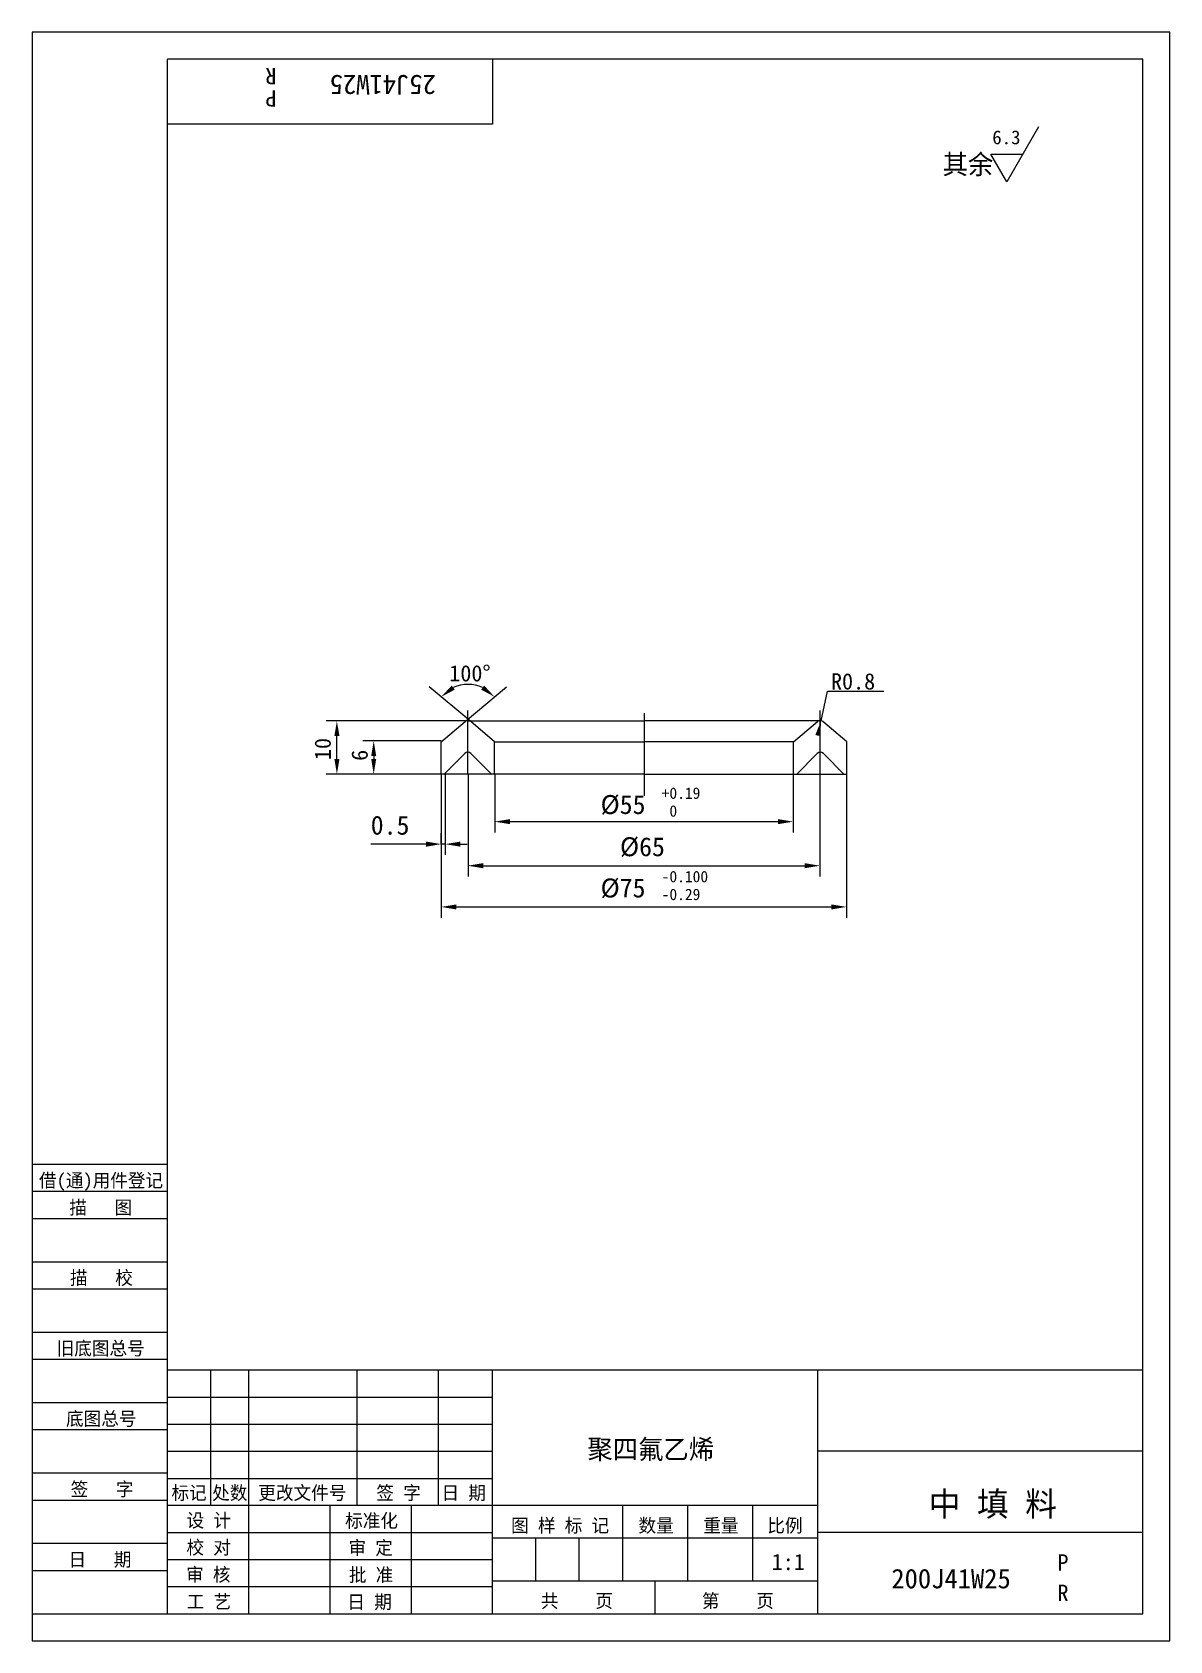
# Model space of a CAD drawing. Header units: metres. Extents: x 0 to 210, y 0 to 297.
import ezdxf

# ---------------------------------------------------------------- set-up
doc = ezdxf.new("R2010")
doc.units = ezdxf.units.M
for name, color, linetype in [('C', 6, 'Continuous'), ('D', 1, 'Continuous'), ('FL', 5, 'Continuous'), ('T', 7, 'Continuous'), ('TL', 4, 'Continuous')]:
    doc.layers.add(name, color=color, linetype=linetype)

# ---------------------------------------------------------------- blocks, each defined once
blk = doc.blocks.new('TUKUN4')
at = {"layer": 'FL'}
for p, q in [((0, 297), (0, 0)), ((210, 297), (0, 297)), ((210, 0), (210, 297)), ((0, 78), (25, 78)), ((0, 70), (25, 70)), ((0, 65), (25, 65)), ((0, 57), (25, 57)), ((0, 52), (25, 52)), ((33, 25), (33, 50)), ((40, 5), (40, 50)), ((60, 25), (60, 50)), ((75, 25), (75, 50)), ((25, 45), (85, 45)), ((0, 44), (25, 44)), ((0, 39), (25, 39)), ((25, 40), (85, 40)), ((25, 35), (85, 35)), ((0, 31), (25, 31)), ((25, 30), (85, 30)), ((0, 26), (25, 26)), ((70, 5), (70, 25)), ((0, 18), (25, 18)), ((25, 20), (85, 20)), ((25, 15), (85, 15)), ((0, 13), (25, 13)), ((25, 10), (85, 10)), ((0, 0), (210, 0))]:
    blk.add_line(p, q, dxfattribs=at)
at = {"layer": 'TL'}
for p, q in [((25, 5), (25, 292)), ((205, 292), (25, 292)), ((85, 292), (85, 280)), ((205, 5), (205, 292)), ((85, 280), (25, 280)), ((0, 88), (25, 88)), ((0, 83), (25, 83)), ((205, 50), (25, 50)), ((85, 5), (85, 50)), ((145, 5), (145, 50)), ((205, 35), (145, 35)), ((145, 25), (25, 25)), ((55, 5), (55, 25)), ((109, 11), (109, 25)), ((121, 11), (121, 25)), ((133, 11), (133, 25)), ((85, 19), (145, 19)), ((93, 11), (93, 19)), ((101, 11), (101, 19)), ((205, 20), (145, 20)), ((145, 11), (85, 11)), ((115, 5), (115, 11)), ((0, 5), (205, 5))]:
    blk.add_line(p, q, dxfattribs=at)
at = {"layer": 'T'}
for s, p in [('借(通)用件登记', (1.26, 83.76)), ('描   图', (6.86, 78.76)), ('描   校', (6.98, 65.76)), ('旧底图总号', (4.52, 52.76)), ('底图总号', (6.25, 39.76)), ('签   字', (7.1, 26.76)), ('标记', (25.71, 26.07)), ('处数', (33.22, 26.07)), ('更改文件号', (41.75, 26.07)), ('签 字', (63.53, 26.07)), ('日 期', (75.57, 26.07)), ('设 计', (28.5, 20.99)), ('标准化', (57.77, 20.93)), ('图 样 标 记', (88.4, 20.04)), ('数量', (111.92, 20.04)), ('重量', (123.88, 20.04)), ('比例', (135.7, 20.04)), ('校 对', (28.48, 15.99)), ('审 定', (58.39, 15.93)), ('日   期', (6.72, 13.76)), ('审 核', (28.41, 10.99)), ('批 准', (58.46, 10.93)), ('共    页', (93.91, 6.13)), ('第    页', (123.62, 6.13)), ('工 艺', (28.52, 5.99)), ('日 期', (58.18, 5.93))]:
    blk.add_text(s, height=2.5, dxfattribs=at).set_placement(p)

msp = doc.modelspace()

# ---------------------------------------------------------------- linework, layer by layer
at = {"layer": 'C'}
for p, q in [((80.44, 160.12), (80.44, 171.79)), ((113, 156), (113, 171.29)), ((145.46, 160.12), (145.46, 171.79))]:
    msp.add_line(p, q, dxfattribs=at)
at = {"layer": 'D'}
for p, q in [((185.76, 279.53), (179.91, 269.39)), ((179.91, 269.39), (176.98, 274.46)), ((176.98, 274.46), (182.83, 274.46)), ((80.95, 169.71), (73.29, 176.14)), ((79.92, 169.71), (87.58, 176.14)), ((145.63, 169.88), (146.84, 175.35)), ((146.84, 175.35), (153.23, 175.35)), ((153.23, 175.35), (157.2, 175.35)), ((80.38, 169.83), (54.25, 169.83)), ((56.25, 162.82), (56.25, 167.03)), ((145.03, 167.15), (145.46, 169.1)), ((75.52, 166.15), (61.04, 166.15)), ((63.04, 163.35), (63.04, 162.82)), ((61.04, 160.02), (54.25, 160.02)), ((75.52, 160.02), (61.04, 160.02)), ((75.52, 160.06), (75.52, 133.5)), ((76.23, 160.06), (76.23, 145.09)), ((80.45, 160.06), (80.45, 141.11)), ((85.38, 160.06), (85.38, 149.24)), ((140.46, 160.06), (140.46, 149.24)), ((145.39, 160.06), (145.39, 141.11)), ((150.32, 160.06), (150.32, 133.5)), ((75.52, 147.09), (75.52, 149.09)), ((88.18, 151.24), (137.66, 151.24)), ((69.92, 147.09), (62.5, 147.09)), ((72.72, 147.09), (69.92, 147.09)), ((76.23, 147.09), (75.52, 147.09)), ((79.03, 147.09), (80.27, 147.09)), ((83.25, 143.11), (142.59, 143.11)), ((78.32, 135.5), (147.52, 135.5))]:
    msp.add_line(p, q, dxfattribs=at)
msp.add_arc((80.44, 170.14), 6.44, 65.1, 114.9, dxfattribs=at)
for points in [[(78.01, 175.62), (77.44, 176.36), (75.5, 174.28)], [(83.43, 176.36), (82.87, 175.62), (85.37, 174.28)], [(55.78, 167.03), (56.72, 167.03), (56.25, 169.83)], [(145.49, 167.04), (144.57, 167.25), (145.63, 169.88)], [(62.58, 163.35), (63.51, 163.35), (63.04, 166.15)], [(55.78, 162.82), (56.72, 162.82), (56.25, 160.02)], [(62.58, 162.82), (63.51, 162.82), (63.04, 160.02)], [(88.18, 151.71), (88.18, 150.78), (85.38, 151.24)], [(137.66, 151.71), (137.66, 150.78), (140.46, 151.24)], [(72.72, 147.56), (72.72, 146.62), (75.52, 147.09)], [(79.03, 147.56), (79.03, 146.62), (76.23, 147.09)], [(83.25, 143.58), (83.25, 142.64), (80.45, 143.11)], [(142.59, 143.58), (142.59, 142.64), (145.39, 143.11)], [(78.32, 135.96), (78.32, 135.03), (75.52, 135.5)], [(147.52, 135.96), (147.52, 135.03), (150.32, 135.5)]]:
    msp.add_solid(points, dxfattribs=at)
at = {"layer": 'TL'}
for p, q in [((75.5, 166), (79.92, 169.71)), ((80.42, 169.87), (112.95, 169.87)), ((85.37, 166), (80.95, 169.71)), ((145.47, 169.87), (112.95, 169.87)), ((140.52, 166), (144.95, 169.71)), ((150.4, 166), (145.97, 169.71)), ((75.5, 160), (75.5, 166)), ((75.99, 159.95), (79.84, 163.8)), ((84.83, 159.95), (80.98, 163.8)), ((85.37, 166), (112.95, 166)), ((85.37, 160), (85.37, 166)), ((140.52, 166), (112.95, 166)), ((140.52, 160), (140.52, 166)), ((141.07, 159.95), (144.92, 163.8)), ((149.91, 159.95), (146.05, 163.8)), ((150.4, 160), (150.4, 166)), ((76.09, 160), (75.5, 160)), ((84.74, 160), (76.09, 160)), ((85.5, 160), (84.74, 160)), ((113, 160), (85.5, 160)), ((112.9, 160), (140.4, 160)), ((140.4, 160), (141.15, 160)), ((141.15, 160), (149.81, 160)), ((149.81, 160), (150.4, 160))]:
    msp.add_line(p, q, dxfattribs=at)
for centre, start, end in [((80.44, 169.1), 50, 130), ((145.46, 169.1), 50, 130), ((80.41, 163.24), 45, 135), ((145.49, 163.24), 45, 135)]:
    msp.add_arc(centre, 0.8, start, end, dxfattribs=at)

# ---------------------------------------------------------------- block references
at = {"layer": 'D'}
msp.add_blockref('TUKUN4', (0, 0), dxfattribs=at)

# ---------------------------------------------------------------- texts
for s, height, rotation, p in [('R', 3, 180, (45.09, 290.37)), ('25J41W25', 3.6, 180, (74.52, 289.09)), ('P', 3, 180, (45.09, 286.26)), ('10', 3, 90, (55.13, 162.61)), ('6', 3, 90, (61.94, 162.47))]:
    msp.add_text(s, height=height, rotation=rotation, dxfattribs=at).set_placement(p)
for s, height, p in [('6.3', 2.55, (177.23, 276.31)), ('其余', 3.6, (168.05, 270.79)), ('100%%D', 3, (76.99, 177.13)), ('R0.8', 3, (147.45, 175.64)), ('+0.19', 2.1, (116.2, 155.45)), ('%%c55', 3.5, (104.92, 152.65)), ('0.5', 3.5, (62.5, 148.84)), (' 0', 2.1, (116.2, 152.16)), ('%%C65', 3.5, (108.5, 144.86)), ('%%C75', 3.5, (104.92, 137.25)), ('-0.100', 2.1, (116.2, 140.05)), ('-0.29', 2.1, (116.2, 136.76)), ('聚四氟乙烯', 3.6, (102.48, 33.57)), ('中 填 料', 4.5, (165.49, 23.02)), ('1:1', 3, (136.5, 13.05)), ('P', 3, (189.26, 12.98)), ('200J41W25', 3.6, (158.6, 9.69)), ('R', 3, (189.26, 7.37))]:
    msp.add_text(s, height=height, dxfattribs=at).set_placement(p)

doc.saveas('drawing.dxf')
